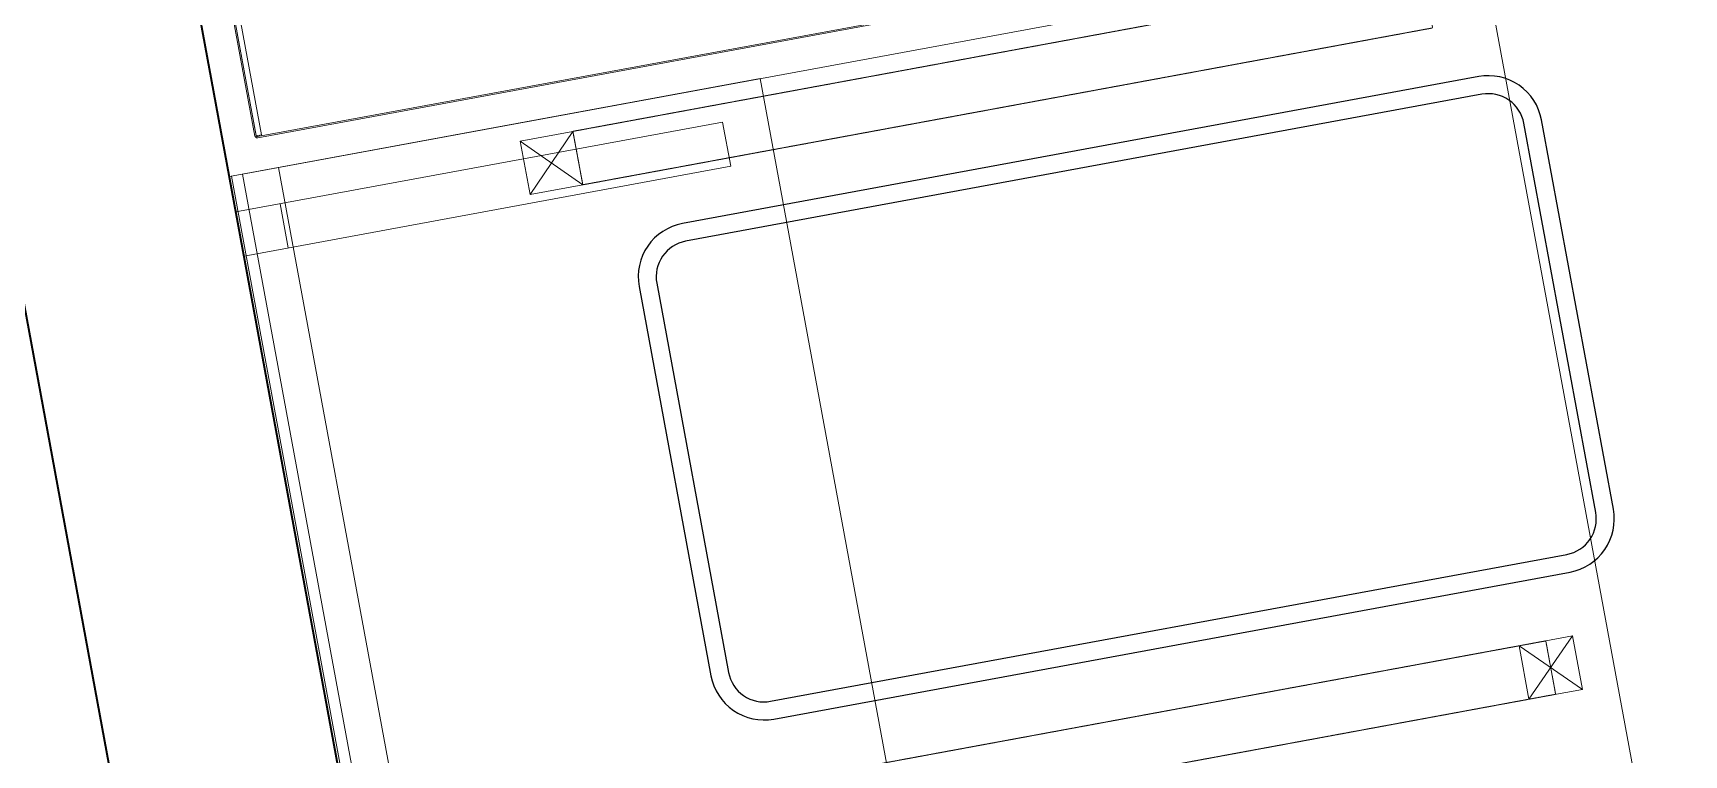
# Model space of a CAD drawing. Header units: millimetres. Extents: x -159872 to 386485, y -250577 to 158966.
# Drawn here: x 177177 to 178095, y 3170 to 3572 of the extents above; entities that cross this region are included whole.
import ezdxf

# ---------------------------------------------------------------- set-up
doc = ezdxf.new("R2010")
doc.units = ezdxf.units.MM
doc.linetypes.add('DGN Style 3', pattern=[0.293518, 0.209656, -0.083862])
doc.layers.get('0').update_dxf_attribs({"lineweight": 25})
doc.layers.add('LDS-equipment-kitchen equipment', color=3, linetype='Continuous', lineweight=13)
doc.layers.add('LDS-struct-new-walls', color=6, linetype='Continuous', lineweight=35)

# ---------------------------------------------------------------- blocks, each defined once
blk = doc.blocks.new('A$Ca321c1a6')
at = {"linetype": 'Continuous'}
for p, q in [((1649.982764, 300), (0, 300)), ((0, 298.8), (1649.982764, 298.8)), ((1604.982764, 300), (1604.982764, 25)), ((1629.982764, 300), (1629.982764, 25)), ((1649.982764, 0), (1649.982764, 300)), ((1604.982764, 275), (1629.982764, 275)), ((1629.982764, 25), (1604.982764, 25)), ((0, 0), (1649.982764, 0))]:
    blk.add_line(p, q, dxfattribs=at)
blk = doc.blocks.new('Group-199')
at = {"layer": 'LDS-equipment-kitchen equipment', "lineweight": 5}
for p, q in [((116803.98, 39974.36), (116780.22, 39939.27)), ((117359.48, 39693.92), (117335.27, 39658.75))]:
    blk.add_line(p, q, dxfattribs=at)
at = {"layer": 'LDS-equipment-kitchen equipment', "linetype": 'Continuous', "lineweight": 5}
blk.add_line((116939.88, 38331.74), (116640.37, 39954.33), dxfattribs=at)
at = {"layer": 'LDS-equipment-kitchen equipment', "linetype": 'Continuous', "lineweight": 5, "flags": 128}
blk.add_lwpolyline([(116919.93, 38328.06), (117608.31, 38455.12), (117308.8, 40077.71), (116620.43, 39950.65), (116919.93, 38328.06)], dxfattribs=at)
at = {"layer": 'LDS-equipment-kitchen equipment', "linetype": 'DGN Style 3', "lineweight": 5, "flags": 128}
for points in [[(117276.27, 40061.54), (116803.98, 39974.36), (116809.47, 39944.67), (117281.76, 40031.85), (117276.27, 40061.54)], [(117344.64, 39691.18), (116872.35, 39604.01), (116877.83, 39574.31), (117350.12, 39661.49), (117344.64, 39691.18)]]:
    blk.add_lwpolyline(points, dxfattribs=at)
at = {"layer": 'LDS-equipment-kitchen equipment', "lineweight": 5, "flags": 128}
for points in [[(116809.47, 39944.67), (116803.98, 39974.36), (116774.74, 39968.96), (116780.22, 39939.27), (116809.47, 39944.67), (116774.74, 39968.96)], [(117364.96, 39664.23), (117359.48, 39693.92), (117329.79, 39688.44), (117335.27, 39658.75), (117364.96, 39664.23), (117329.79, 39688.44)]]:
    blk.add_lwpolyline(points, dxfattribs=at)
blk = doc.blocks.new('Group-200')
at = {"layer": 'LDS-equipment-kitchen equipment', "lineweight": 25, "flags": 128}
for points in [[(117382.22, 39764.38), (117342.29, 39980.72, 0.414214), (117307.34, 40004.78), (116864.81, 39923.1, 0.414214), (116840.76, 39888.15), (116880.69, 39671.8, 0.414214), (116915.64, 39647.75), (117358.16, 39729.43, 0.414214), (117382.22, 39764.38)], [(117372.39, 39762.56), (117332.45, 39978.91, 0.414214), (117309.15, 39994.95), (116866.63, 39913.26, 0.414214), (116850.59, 39889.96), (116890.53, 39673.62, 0.414214), (116913.82, 39657.58), (117356.35, 39739.26, 0.414214), (117372.39, 39762.56)]]:
    blk.add_lwpolyline(points, format="xyb", close=True, dxfattribs=at)
blk = doc.blocks.new('A$C73be1ed8')
at = {"transparency": 33554687}
for points in [[(1.4, 1477.78, 0), (673.7, 1477.78, 0)], [(673.7, 1477.08, 0), (0.7, 1477.08, 0)], [(673.7, 1474.08, 0), (0.7, 1474.08, 0)], [(673.6, 1477.08, 0), (615.7, 1477.08, 0)], [(673.7, 1474.08, 0), (673.7, 1477.08, 0)], [(674.3, 1476.38, 0), (674.3, 689.84, 0)], [(675, 1476.38, 0), (675, 689.84, 0)]]:
    blk.add_polyline3d(points, dxfattribs=at)
for points in [[(673.6, 1477.78, 0), (673.63, 1477.78, 0), (673.67, 1477.78, 0), (673.7, 1477.78, 0), (673.74, 1477.78, 0), (673.77, 1477.77, 0), (673.81, 1477.77, 0), (673.84, 1477.76, 0), (673.87, 1477.76, 0), (673.91, 1477.75, 0), (673.94, 1477.74, 0), (673.97, 1477.73, 0), (674.01, 1477.72, 0), (674.04, 1477.71, 0), (674.07, 1477.7, 0), (674.1, 1477.69, 0), (674.14, 1477.68, 0), (674.17, 1477.66, 0), (674.2, 1477.65, 0), (674.23, 1477.63, 0), (674.26, 1477.62, 0), (674.29, 1477.6, 0), (674.32, 1477.58, 0), (674.35, 1477.57, 0), (674.38, 1477.55, 0), (674.41, 1477.53, 0), (674.43, 1477.51, 0), (674.46, 1477.49, 0), (674.49, 1477.47, 0), (674.51, 1477.44, 0), (674.54, 1477.42, 0), (674.57, 1477.4, 0), (674.59, 1477.37, 0), (674.61, 1477.35, 0), (674.64, 1477.32, 0), (674.66, 1477.3, 0), (674.68, 1477.27, 0), (674.7, 1477.24, 0), (674.72, 1477.22, 0), (674.74, 1477.19, 0), (674.76, 1477.16, 0), (674.78, 1477.13, 0), (674.8, 1477.1, 0), (674.82, 1477.07, 0), (674.83, 1477.04, 0), (674.85, 1477.01, 0), (674.87, 1476.98, 0), (674.88, 1476.95, 0), (674.89, 1476.92, 0), (674.91, 1476.89, 0), (674.92, 1476.85, 0), (674.93, 1476.82, 0), (674.94, 1476.79, 0), (674.95, 1476.76, 0), (674.96, 1476.72, 0), (674.97, 1476.69, 0), (674.97, 1476.66, 0), (674.98, 1476.62, 0), (674.98, 1476.59, 0), (674.99, 1476.55, 0), (674.99, 1476.52, 0), (675, 1476.49, 0), (675, 1476.45, 0), (675, 1476.42, 0), (675, 1476.38, 0)], [(673.6, 1477.08, 0), (673.62, 1477.08, 0), (673.63, 1477.08, 0), (673.65, 1477.08, 0), (673.67, 1477.08, 0), (673.69, 1477.08, 0), (673.7, 1477.08, 0), (673.72, 1477.07, 0), (673.74, 1477.07, 0), (673.75, 1477.07, 0), (673.77, 1477.06, 0), (673.79, 1477.06, 0), (673.8, 1477.05, 0), (673.82, 1477.05, 0), (673.84, 1477.04, 0), (673.85, 1477.04, 0), (673.87, 1477.03, 0), (673.88, 1477.02, 0), (673.9, 1477.02, 0), (673.91, 1477.01, 0), (673.93, 1477, 0), (673.95, 1476.99, 0), (673.96, 1476.98, 0), (673.97, 1476.97, 0), (673.99, 1476.97, 0), (674, 1476.96, 0), (674.02, 1476.95, 0), (674.03, 1476.94, 0), (674.04, 1476.92, 0), (674.06, 1476.91, 0), (674.07, 1476.9, 0), (674.08, 1476.89, 0), (674.09, 1476.88, 0), (674.11, 1476.87, 0), (674.12, 1476.85, 0), (674.13, 1476.84, 0), (674.14, 1476.83, 0), (674.15, 1476.81, 0), (674.16, 1476.8, 0), (674.17, 1476.79, 0), (674.18, 1476.77, 0), (674.19, 1476.76, 0), (674.2, 1476.74, 0), (674.21, 1476.73, 0), (674.22, 1476.71, 0), (674.23, 1476.7, 0), (674.23, 1476.68, 0), (674.24, 1476.67, 0), (674.25, 1476.65, 0), (674.25, 1476.64, 0), (674.26, 1476.62, 0), (674.26, 1476.6, 0), (674.27, 1476.59, 0), (674.27, 1476.57, 0), (674.28, 1476.55, 0), (674.28, 1476.54, 0), (674.29, 1476.52, 0), (674.29, 1476.5, 0), (674.29, 1476.49, 0), (674.29, 1476.47, 0), (674.3, 1476.45, 0), (674.3, 1476.43, 0), (674.3, 1476.42, 0), (674.3, 1476.4, 0), (674.3, 1476.38, 0)]]:
    blk.add_polyline3d(points)

msp = doc.modelspace()

# ---------------------------------------------------------------- linework, layer by layer
at = {"layer": 'LDS-struct-new-walls'}
for p, q in [((177682.83179, 1344.95301), (176855.70484, 5825.95255)), ((177581.64503, 1204.50369), (176732.78141, 5803.26269))]:
    msp.add_line(p, q, dxfattribs=at)

# ---------------------------------------------------------------- block references
at = {"layer": 'LDS-equipment-kitchen equipment', "xscale": -1, "rotation": 100.4582459913295}
msp.add_blockref('A$C73be1ed8', (178631.73576, 4445.00837, 0), dxfattribs=at)
at = {"layer": 'LDS-equipment-kitchen equipment'}
for name in ['Group-199', 'Group-200']:
    msp.add_blockref(name, (60673.51323, -36457.51522), dxfattribs=at)
at = {"layer": 'LDS-equipment-kitchen equipment', "rotation": 100.4582459913295}
msp.add_blockref('A$Ca321c1a6', (177881.07983, 1923.65499), dxfattribs=at)

doc.saveas('drawing.dxf')
